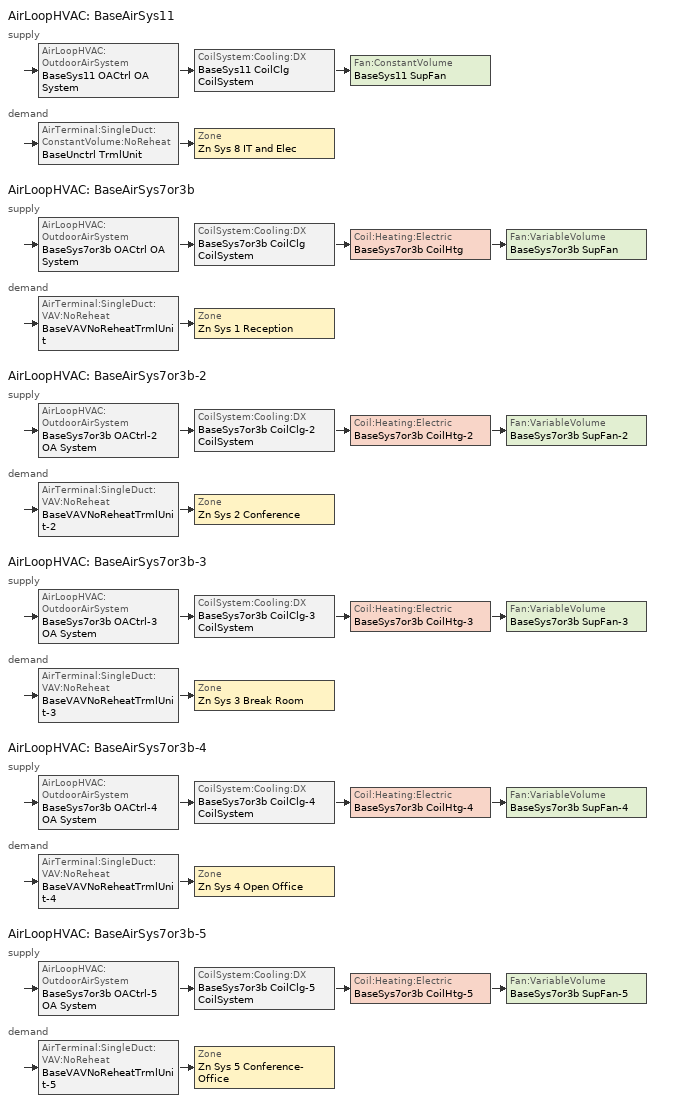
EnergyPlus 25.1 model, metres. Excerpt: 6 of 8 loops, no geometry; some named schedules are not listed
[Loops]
AirLoopHVAC 'BaseAirSys11'
 supply: AirLoopHVAC:OutdoorAirSystem 'BaseSys11 OACtrl OA System' > CoilSystem:Cooling:DX 'BaseSys11 CoilClg CoilSystem' > Fan:ConstantVolume 'BaseSys11 SupFan'
 demand: AirTerminal:SingleDuct:ConstantVolume:NoReheat 'BaseUnctrl TrmlUnit' > Zone 'Zn Sys 8 IT and Elec'
AirLoopHVAC 'BaseAirSys7or3b'
 supply: AirLoopHVAC:OutdoorAirSystem 'BaseSys7or3b OACtrl OA System' > CoilSystem:Cooling:DX 'BaseSys7or3b CoilClg CoilSystem' > Coil:Heating:Electric 'BaseSys7or3b CoilHtg' > Fan:VariableVolume 'BaseSys7or3b SupFan'
 demand: AirTerminal:SingleDuct:VAV:NoReheat 'BaseVAVNoReheatTrmlUnit' > Zone 'Zn Sys 1 Reception'
AirLoopHVAC 'BaseAirSys7or3b-2'
 supply: AirLoopHVAC:OutdoorAirSystem 'BaseSys7or3b OACtrl-2 OA System' > CoilSystem:Cooling:DX 'BaseSys7or3b CoilClg-2 CoilSystem' > Coil:Heating:Electric 'BaseSys7or3b CoilHtg-2' > Fan:VariableVolume 'BaseSys7or3b SupFan-2'
 demand: AirTerminal:SingleDuct:VAV:NoReheat 'BaseVAVNoReheatTrmlUnit-2' > Zone 'Zn Sys 2 Conference'
AirLoopHVAC 'BaseAirSys7or3b-3'
 supply: AirLoopHVAC:OutdoorAirSystem 'BaseSys7or3b OACtrl-3 OA System' > CoilSystem:Cooling:DX 'BaseSys7or3b CoilClg-3 CoilSystem' > Coil:Heating:Electric 'BaseSys7or3b CoilHtg-3' > Fan:VariableVolume 'BaseSys7or3b SupFan-3'
 demand: AirTerminal:SingleDuct:VAV:NoReheat 'BaseVAVNoReheatTrmlUnit-3' > Zone 'Zn Sys 3 Break Room'
AirLoopHVAC 'BaseAirSys7or3b-4'
 supply: AirLoopHVAC:OutdoorAirSystem 'BaseSys7or3b OACtrl-4 OA System' > CoilSystem:Cooling:DX 'BaseSys7or3b CoilClg-4 CoilSystem' > Coil:Heating:Electric 'BaseSys7or3b CoilHtg-4' > Fan:VariableVolume 'BaseSys7or3b SupFan-4'
 demand: AirTerminal:SingleDuct:VAV:NoReheat 'BaseVAVNoReheatTrmlUnit-4' > Zone 'Zn Sys 4 Open Office'
AirLoopHVAC 'BaseAirSys7or3b-5'
 supply: AirLoopHVAC:OutdoorAirSystem 'BaseSys7or3b OACtrl-5 OA System' > CoilSystem:Cooling:DX 'BaseSys7or3b CoilClg-5 CoilSystem' > Coil:Heating:Electric 'BaseSys7or3b CoilHtg-5' > Fan:VariableVolume 'BaseSys7or3b SupFan-5'
 demand: AirTerminal:SingleDuct:VAV:NoReheat 'BaseVAVNoReheatTrmlUnit-5' > Zone 'Zn Sys 5 Conference-Office'
[ZoneControl:Thermostat] Temperature Difference Between Cutout And Setpoint {deltaC}=0
Name | Zone or ZoneList | Control Type Schedule | Control 1
Zn Sys 1 Reception Thermostat | Zn Sys 1 Reception | Zn Sys 1 Reception Thermostat Schedule | Zn Sys 1 Reception Thermostat
Zn Sys 2 Conference Thermostat | Zn Sys 2 Conference | Zn Sys 2 Conference Thermostat Schedule | Zn Sys 2 Conference Thermostat
Zn Sys 3 Break Room Thermostat | Zn Sys 3 Break Room | Zn Sys 3 Break Room Thermostat Schedule | Zn Sys 3 Break Room Thermostat
Zn Sys 4 Open Office Thermostat | Zn Sys 4 Open Office | Zn Sys 4 Open Office Thermostat Schedule | Zn Sys 4 Open Office Thermostat
Zn Sys 5 Conference-Office Thermostat | Zn Sys 5 Conference-Office | Zn Sys 5 Conference-Office Thermostat Schedule | Zn Sys 5 Conference-Office Thermostat
Zn Sys 8 IT and Elec Thermostat | Zn Sys 8 IT and Elec | Zn Sys 8 IT and Elec Thermostat Schedule | Zn Sys 8 IT and Elec Thermostat
[ThermostatSetpoint:DualSetpoint]
Name | Heating Setpoint Temperature Schedule | Cooling Setpoint Temperature Schedule
Zn Sys 1 Reception Thermostat; Zn Sys 2 Conference Thermostat; Zn Sys 3 Break Room Thermostat; Zn Sys 4 Open Office Thermostat; Zn Sys 5 Conference-Office Thermostat | OfficeHtgSetpt | OfficeClgSetpt
Zn Sys 8 IT and Elec Thermostat | DataHtgSetpt | DataClgSetpt
[Fan:ZoneExhaust] Availability Schedule=OfficeHVACAvail; Fan Total Efficiency=0.6; Pressure Rise {Pa}=0; System Availability Manager Coupling Mode=Decoupled; Balanced Exhaust Fraction Schedule=On
Name | Maximum Flow Rate {m3/s}
Zn Sys 1 Reception BaseExhFan | 0.156637
Zn Sys 2 Conference BaseExhFan | 0.198749
Zn Sys 3 Break Room BaseExhFan | 0.280559
Zn Sys 4 Open Office BaseExhFan | 0.440692
Zn Sys 5 Conference-Office BaseExhFan | 0.0574436
[AirTerminal:SingleDuct:VAV:NoReheat] Availability Schedule=Always On Discrete; Maximum Air Flow Rate {m3/s}=Autosize; Zone Minimum Air Flow Input Method=FixedFlowRate; Constant Minimum Air Flow Fraction=0.3
Name | Fixed Minimum Air Flow Rate {m3/s}
BaseVAVNoReheatTrmlUnit | 0.15573
BaseVAVNoReheatTrmlUnit-2 | 0.197599
BaseVAVNoReheatTrmlUnit-3 | 0.278935
BaseVAVNoReheatTrmlUnit-4 | 0.438141
BaseVAVNoReheatTrmlUnit-5 | 0.0571108
[Zone equipment]
Zn Sys 1 Reception: Zn Sys 1 Reception BaseExhFan, BaseVAVNoReheatTrmlUnit
Zn Sys 2 Conference: Zn Sys 2 Conference BaseExhFan, BaseVAVNoReheatTrmlUnit-2
Zn Sys 3 Break Room: Zn Sys 3 Break Room BaseExhFan, BaseVAVNoReheatTrmlUnit-3
Zn Sys 4 Open Office: Zn Sys 4 Open Office BaseExhFan, BaseVAVNoReheatTrmlUnit-4
Zn Sys 5 Conference-Office: Zn Sys 5 Conference-Office BaseExhFan, BaseVAVNoReheatTrmlUnit-5
Zn Sys 8 IT and Elec: BaseUnctrl TrmlUnit
[Sizing:Zone] Zone Cooling Design Supply Air Temperature Input Method=TemperatureDifference; Zone Cooling Design Supply Air Temperature {C}=14; Zone Heating Design Supply Air Temperature Input Method=TemperatureDifference; Zone Heating Design Supply Air Temperature {C}=40; Zone Cooling Design Supply Air Humidity Ratio {kgWater/kgDryAir}=0.0085; Zone Heating Design Supply Air Humidity Ratio {kgWater/kgDryAir}=0.008; Zone Heating Sizing Factor=1; Zone Cooling Sizing Factor=1; Cooling Design Air Flow Method=DesignDay; Cooling Design Air Flow Rate {m3/s}=0; Cooling Minimum Air Flow per Zone Floor Area {m3/s-m2}=0; Cooling Minimum Air Flow {m3/s}=0; Cooling Minimum Air Flow Fraction=0; Heating Design Air Flow Rate {m3/s}=0; Heating Maximum Air Flow per Zone Floor Area {m3/s-m2}=0; Heating Maximum Air Flow {m3/s}=0; Account for Dedicated Outdoor Air System=No; Zone Load Sizing Method=Sensible Load Only No Latent Load; Zone Latent Cooling Design Supply Air Humidity Ratio Input Method=HumidityRatioDifference; Zone Cooling Design Supply Air Humidity Ratio Difference {kgWater/kgDryAir}=0.005; Zone Latent Heating Design Supply Air Humidity Ratio Input Method=HumidityRatioDifference; Zone Humidification Design Supply Air Humidity Ratio Difference {kgWater/kgDryAir}=0.005; Type of Space Sum to Use=Coincident
Name | Zone Cooling Design Supply Air Temperature Difference {deltaC} | Zone Heating Design Supply Air Temperature Difference {deltaC} | Design Specification Outdoor Air Object | Heating Design Air Flow Method | Heating Maximum Air Flow Fraction
Zn Sys 1 Reception | 11.1111 | 13.8889 | Zn Sys 1 Reception Design Specification Outdoor Air | DesignDayWithLimit | 0.5
Zn Sys 2 Conference | 11.1111 | 13.8889 | Zn Sys 2 Conference Design Specification Outdoor Air | DesignDayWithLimit | 0.5
Zn Sys 3 Break Room | 11.1111 | 13.8889 | Zn Sys 3 Break Room Design Specification Outdoor Air | DesignDayWithLimit | 0.5
Zn Sys 4 Open Office | 11.1111 | 13.8889 | Zn Sys 4 Open Office Design Specification Outdoor Air | DesignDayWithLimit | 0.5
Zn Sys 5 Conference-Office | 11.1111 | 13.8889 | Zn Sys 5 Conference-Office Design Specification Outdoor Air | DesignDayWithLimit | 0.5
Zn Sys 8 IT and Elec | 5.55556 | 19.4444 | Zn Sys 8 IT and Elec Design Specification Outdoor Air | DesignDay | 0
[DesignSpecification:OutdoorAir] Outdoor Air Method=Maximum; Outdoor Air Flow per Person {m3/s-person}=0; Outdoor Air Flow per Zone {m3/s}=0; Outdoor Air Flow Air Changes per Hour {1/hr}=0
Name | Outdoor Air Flow per Zone Floor Area {m3/s-m2}
Zn Sys 1 Reception Design Specification Outdoor Air | 0.00120405
Zn Sys 2 Conference Design Specification Outdoor Air | 0.00228983
Zn Sys 3 Break Room Design Specification Outdoor Air | 0.00212291
Zn Sys 4 Open Office Design Specification Outdoor Air | 0.000790997
Zn Sys 5 Conference-Office Design Specification Outdoor Air | 0.00106307
Zn Sys 8 IT and Elec Design Specification Outdoor Air | 0.000762
[AirTerminal:SingleDuct:ConstantVolume:NoReheat]
BaseUnctrl TrmlUnit: Availability Schedule=Always On Discrete; Maximum Air Flow Rate {m3/s}=AutoSize
[AirLoopHVAC] Design Supply Air Flow Rate {m3/s}=AutoSize; Design Return Air Flow Fraction of Supply Air Flow=1
BaseAirSys11; BaseAirSys7or3b; BaseAirSys7or3b-2; BaseAirSys7or3b-3; BaseAirSys7or3b-4; BaseAirSys7or3b-5
[Sizing:System] Type of Load to Size On=Sensible; Design Outdoor Air Flow Rate {m3/s}=Autosize; Preheat Design Temperature {C}=5.68434e-14; Preheat Design Humidity Ratio {kgWater/kgDryAir}=0; Precool Design Temperature {C}=5.68434e-14; Precool Design Humidity Ratio {kgWater/kgDryAir}=0; Central Heating Design Supply Air Temperature {C}=35; Type of Zone Sum to Use=NonCoincident; 100% Outdoor Air in Cooling=No; 100% Outdoor Air in Heating=No; Central Cooling Design Supply Air Humidity Ratio {kgWater/kgDryAir}=0.0085; Central Heating Design Supply Air Humidity Ratio {kgWater/kgDryAir}=0.008; Cooling Supply Air Flow Rate Method=DesignDay; Cooling Supply Air Flow Rate {m3/s}=0; Cooling Supply Air Flow Rate Per Floor Area {m3/s-m2}=0.00996765; Cooling Fraction of Autosized Cooling Supply Air Flow Rate=1; Cooling Supply Air Flow Rate Per Unit Cooling Capacity {m3/s-W}=3.94755e-05; Heating Supply Air Flow Rate Method=DesignDay; Heating Supply Air Flow Rate {m3/s}=0; Heating Supply Air Flow Rate Per Floor Area {m3/s-m2}=0.00996765; Heating Fraction of Autosized Heating Supply Air Flow Rate=1; Heating Fraction of Autosized Cooling Supply Air Flow Rate=1; Heating Supply Air Flow Rate Per Unit Heating Capacity {m3/s-W}=3.15882e-05; System Outdoor Air Method=ZoneSum; Zone Maximum Outdoor Air Fraction=1; Cooling Design Capacity Method=CoolingDesignCapacity; Cooling Design Capacity {W}=Autosize; Cooling Design Capacity Per Floor Area {W/m2}=234.7; Fraction of Autosized Cooling Design Capacity=1; Heating Design Capacity Method=HeatingDesignCapacity; Heating Design Capacity {W}=Autosize; Heating Design Capacity Per Floor Area {W/m2}=157; Fraction of Autosized Heating Design Capacity=1; Central Cooling Capacity Control Method=OnOff; Occupant Diversity=Autosize
Name | Central Heating Maximum System Air Flow Ratio | Central Cooling Design Supply Air Temperature {C}
BaseAirSys11 | 1 | 18.3333
BaseAirSys7or3b; BaseAirSys7or3b-2; BaseAirSys7or3b-3; BaseAirSys7or3b-4; BaseAirSys7or3b-5 | 0.5 | 12.7778
[AvailabilityManager:NightCycle] Applicability Schedule=Always On Discrete; Control Type=CycleOnControlZone; Thermostat Tolerance {deltaC}=1.11111; Cycling Run Time Control Type=ThermostatWithMinimumRunTime; Cycling Run Time {s}=900
Name | Fan Schedule | Control Zone or Zone List
Availability Manager Night Cycle 7 | DataHVACAvail | Zn Sys 8 IT and Elec
Availability Manager Night Cycle 1 | OfficeHVACAvail | Zn Sys 1 Reception
Availability Manager Night Cycle 2 | OfficeHVACAvail | Zn Sys 2 Conference
Availability Manager Night Cycle 3 | OfficeHVACAvail | Zn Sys 3 Break Room
Availability Manager Night Cycle 4 | OfficeHVACAvail | Zn Sys 4 Open Office
Availability Manager Night Cycle 5 | OfficeHVACAvail | Zn Sys 5 Conference-Office
[Controller:OutdoorAir] Minimum Outdoor Air Flow Rate {m3/s}=0; Maximum Outdoor Air Flow Rate {m3/s}=Autosize; Economizer Control Type=NoEconomizer; Economizer Control Action Type=ModulateFlow; Economizer Maximum Limit Enthalpy {J/kg}=64000; Lockout Type=NoLockout; Minimum Limit Type=FixedMinimum; High Humidity Control=No; High Humidity Outdoor Air Flow Ratio=1; Control High Indoor Humidity Based on Outdoor Humidity Ratio=Yes; Economizer Operation Staging=InterlockedWithMechanicalCooling
Name | Minimum Outdoor Air Schedule | Mechanical Ventilation Controller | Heat Recovery Bypass Control Type
BaseSys11 OACtrl | BaseSys11 OACtrl Schedule | BaseSys11 OACtrl Mech Vent Controller | BypassWhenWithinEconomizerLimits
BaseSys7or3b OACtrl | BaseSys7or3b OACtrl Schedule | BaseSys7or3b OACtrl Mech Vent Controller | BypassWhenOAFlowGreaterThanMinimum
BaseSys7or3b OACtrl-2 | BaseSys7or3b OACtrl-2 Schedule | BaseSys7or3b OACtrl-2 Mech Vent Controller | BypassWhenOAFlowGreaterThanMinimum
BaseSys7or3b OACtrl-3 | BaseSys7or3b OACtrl-3 Schedule | BaseSys7or3b OACtrl-3 Mech Vent Controller | BypassWhenOAFlowGreaterThanMinimum
BaseSys7or3b OACtrl-4 | BaseSys7or3b OACtrl-4 Schedule | BaseSys7or3b OACtrl-4 Mech Vent Controller | BypassWhenOAFlowGreaterThanMinimum
BaseSys7or3b OACtrl-5 | BaseSys7or3b OACtrl-5 Schedule | BaseSys7or3b OACtrl-5 Mech Vent Controller | BypassWhenOAFlowGreaterThanMinimum
[Controller:MechanicalVentilation] Demand Controlled Ventilation=No; System Outdoor Air Method=ZoneSum
Name | Availability Schedule | Zone or ZoneList Name 1 | Design Specification Outdoor Air Object Name 1
BaseSys11 OACtrl Mech Vent Controller | BaseSys11 OACtrl Schedule | Zn Sys 8 IT and Elec | Zn Sys 8 IT and Elec Design Specification Outdoor Air
BaseSys7or3b OACtrl Mech Vent Controller | BaseSys7or3b OACtrl Schedule | Zn Sys 1 Reception | Zn Sys 1 Reception Design Specification Outdoor Air
BaseSys7or3b OACtrl-2 Mech Vent Controller | BaseSys7or3b OACtrl-2 Schedule | Zn Sys 2 Conference | Zn Sys 2 Conference Design Specification Outdoor Air
BaseSys7or3b OACtrl-3 Mech Vent Controller | BaseSys7or3b OACtrl-3 Schedule | Zn Sys 3 Break Room | Zn Sys 3 Break Room Design Specification Outdoor Air
BaseSys7or3b OACtrl-4 Mech Vent Controller | BaseSys7or3b OACtrl-4 Schedule | Zn Sys 4 Open Office | Zn Sys 4 Open Office Design Specification Outdoor Air
BaseSys7or3b OACtrl-5 Mech Vent Controller | BaseSys7or3b OACtrl-5 Schedule | Zn Sys 5 Conference-Office | Zn Sys 5 Conference-Office Design Specification Outdoor Air
[SetpointManager:MixedAir] Control Variable=Temperature
Name | Setpoint Node or NodeList
BaseSys11 OACtrl OA System Mixed Air Node OS Default SPM | BaseSys11 OACtrl OA System Mixed Air Node
BaseSys11 CoilClg Outlet Node OS Default SPM | BaseSys11 CoilClg Outlet Node
BaseSys7or3b OACtrl OA System Mixed Air Node OS Default SPM | BaseSys7or3b OACtrl OA System Mixed Air Node
BaseSys7or3b CoilClg Outlet Node OS Default SPM | BaseSys7or3b CoilClg Outlet Node
BaseSys7or3b CoilHtg Outlet Node OS Default SPM | BaseSys7or3b CoilHtg Outlet Node
BaseSys7or3b OACtrl-2 OA System Mixed Air Node OS Default SPM | BaseSys7or3b OACtrl-2 OA System Mixed Air Node
BaseSys7or3b CoilClg-2 Outlet Node OS Default SPM | BaseSys7or3b CoilClg-2 Outlet Node
BaseSys7or3b CoilHtg-2 Outlet Node OS Default SPM | BaseSys7or3b CoilHtg-2 Outlet Node
BaseSys7or3b OACtrl-3 OA System Mixed Air Node OS Default SPM | BaseSys7or3b OACtrl-3 OA System Mixed Air Node
BaseSys7or3b CoilClg-3 Outlet Node OS Default SPM | BaseSys7or3b CoilClg-3 Outlet Node
BaseSys7or3b CoilHtg-3 Outlet Node OS Default SPM | BaseSys7or3b CoilHtg-3 Outlet Node
BaseSys7or3b OACtrl-4 OA System Mixed Air Node OS Default SPM | BaseSys7or3b OACtrl-4 OA System Mixed Air Node
BaseSys7or3b CoilClg-4 Outlet Node OS Default SPM | BaseSys7or3b CoilClg-4 Outlet Node
BaseSys7or3b CoilHtg-4 Outlet Node OS Default SPM | BaseSys7or3b CoilHtg-4 Outlet Node
BaseSys7or3b OACtrl-5 OA System Mixed Air Node OS Default SPM | BaseSys7or3b OACtrl-5 OA System Mixed Air Node
BaseSys7or3b CoilClg-5 Outlet Node OS Default SPM | BaseSys7or3b CoilClg-5 Outlet Node
BaseSys7or3b CoilHtg-5 Outlet Node OS Default SPM | BaseSys7or3b CoilHtg-5 Outlet Node
[CoilSystem:Cooling:DX] Availability Schedule=Always On Discrete
Name | Cooling Coil
BaseSys11 CoilClg CoilSystem | BaseSys11 CoilClg
BaseSys7or3b CoilClg CoilSystem | BaseSys7or3b CoilClg
BaseSys7or3b CoilClg-2 CoilSystem | BaseSys7or3b CoilClg-2
BaseSys7or3b CoilClg-3 CoilSystem | BaseSys7or3b CoilClg-3
BaseSys7or3b CoilClg-4 CoilSystem | BaseSys7or3b CoilClg-4
BaseSys7or3b CoilClg-5 CoilSystem | BaseSys7or3b CoilClg-5
[Coil:Cooling:DX:SingleSpeed] Availability Schedule=Always On Discrete; Gross Rated Total Cooling Capacity {W}=Autosize; Gross Rated Sensible Heat Ratio=Autosize; Gross Rated Cooling COP {W/W}=3; Rated Air Flow Rate {m3/s}=Autosize; Rated Evaporator Fan Power Per Volume Flow Rate 2017 {W/(m3/s)}=773.3; Rated Evaporator Fan Power Per Volume Flow Rate 2023 {W/(m3/s)}=934.4; Total Cooling Capacity Function of Temperature Curve=CoilClgDXQRatio_fTwbToadbSI; Total Cooling Capacity Function of Flow Fraction Curve=CoilClgDXSnglQRatio_fCFMRatio; Energy Input Ratio Function of Temperature Curve=CoilClgDXEIRRatio_fTwbToadbSI; Energy Input Ratio Function of Flow Fraction Curve=CoilClgDXSnglEIRRatio_fCFMRatio; Part Load Fraction Correlation Curve=CoilClgDXEIRRatio_fQFrac; Minimum Outdoor Dry-Bulb Temperature for Compressor Operation {C}=-25; Nominal Time for Condensate Removal to Begin {s}=0; Ratio of Initial Moisture Evaporation Rate and Steady State Latent Capacity=0; Maximum Cycling Rate {cycles/hr}=0; Latent Capacity Time Constant {s}=0; Condenser Type=AirCooled; Evaporative Condenser Effectiveness=0.9; Evaporative Condenser Air Flow Rate {m3/s}=Autosize; Evaporative Condenser Pump Rated Power Consumption {W}=Autosize; Crankcase Heater Capacity {W}=0; Maximum Outdoor Dry-Bulb Temperature for Crankcase Heater Operation {C}=10; Basin Heater Capacity {W/K}=0; Basin Heater Setpoint Temperature {C}=2
BaseSys11 CoilClg; BaseSys7or3b CoilClg; BaseSys7or3b CoilClg-2; BaseSys7or3b CoilClg-3; BaseSys7or3b CoilClg-4; BaseSys7or3b CoilClg-5
[Fan:ConstantVolume]
BaseSys11 SupFan: Availability Schedule=DataHVACAvail; Fan Total Efficiency=1; Pressure Rise {Pa}=0; Maximum Flow Rate {m3/s}=AutoSize; Motor Efficiency=1; Motor In Airstream Fraction=1
[SetpointManager:SingleZone:Reheat] Control Variable=Temperature
Name | Minimum Supply Air Temperature {C} | Maximum Supply Air Temperature {C} | Control Zone | Setpoint Node or NodeList
Setpoint Manager Single Zone Reheat 7 | -99 | 99 | Zn Sys 8 IT and Elec | BaseSys11 SupFan Outlet Node
Setpoint Manager Single Zone Reheat 1 | 12.7778 | 35 | Zn Sys 1 Reception | BaseSys7or3b SupFan Outlet Node
Setpoint Manager Single Zone Reheat 2 | 12.7778 | 35 | Zn Sys 2 Conference | BaseSys7or3b SupFan-2 Outlet Node
Setpoint Manager Single Zone Reheat 3 | 12.7778 | 35 | Zn Sys 3 Break Room | BaseSys7or3b SupFan-3 Outlet Node
Setpoint Manager Single Zone Reheat 4 | 12.7778 | 35 | Zn Sys 4 Open Office | BaseSys7or3b SupFan-4 Outlet Node
Setpoint Manager Single Zone Reheat 5 | 12.7778 | 35 | Zn Sys 5 Conference-Office | BaseSys7or3b SupFan-5 Outlet Node
[Coil:Heating:Electric] Availability Schedule=Always On Discrete; Efficiency=1; Nominal Capacity {W}=Autosize
BaseSys7or3b CoilHtg; BaseSys7or3b CoilHtg-2; BaseSys7or3b CoilHtg-3; BaseSys7or3b CoilHtg-4; BaseSys7or3b CoilHtg-5
[Fan:VariableVolume] Availability Schedule=OfficeHVACAvail; Fan Total Efficiency=1; Pressure Rise {Pa}=0; Maximum Flow Rate {m3/s}=AutoSize; Fan Power Minimum Flow Rate Input Method=FixedFlowRate; Fan Power Minimum Flow Fraction=0; Fan Power Minimum Air Flow Rate {m3/s}=0; Motor Efficiency=1; Motor In Airstream Fraction=1; Fan Power Coefficient 1=0.027828; Fan Power Coefficient 2=0.026583; Fan Power Coefficient 3=-0.087069; Fan Power Coefficient 4=1.03092; Fan Power Coefficient 5=0
BaseSys7or3b SupFan; BaseSys7or3b SupFan-2; BaseSys7or3b SupFan-3; BaseSys7or3b SupFan-4; BaseSys7or3b SupFan-5
[Schedule:Year]
OfficeHtgSetpt: OfficeHtgSetptWk, 1, 1, 12, 31
OfficeClgSetpt: OfficeClgSetptWk, 1, 1, 12, 31
OfficeHVACAvail: OfficeHVACAvailWk, 1, 1, 12, 31
On: OnWk, 1, 1, 12, 31
DataHtgSetpt: DataHtgSetptWk, 1, 1, 12, 31
DataClgSetpt: DataClgSetptWk, 1, 1, 12, 31
BaseSys11 OACtrl Schedule: BaseSys11 OACtrl Schedule Week 1, 1, 1, 12, 31
BaseSys7or3b OACtrl Schedule: BaseSys7or3b OACtrl Schedule Week 1, 1, 1, 12, 31
BaseSys7or3b OACtrl-2 Schedule: BaseSys7or3b OACtrl-2 Schedule Week 1, 1, 1, 12, 31
BaseSys7or3b OACtrl-3 Schedule: BaseSys7or3b OACtrl-3 Schedule Week 1, 1, 1, 12, 31
BaseSys7or3b OACtrl-4 Schedule: BaseSys7or3b OACtrl-4 Schedule Week 1, 1, 1, 12, 31
BaseSys7or3b OACtrl-5 Schedule: BaseSys7or3b OACtrl-5 Schedule Week 1, 1, 1, 12, 31
DataHVACAvail: DataHVACAvailWk, 1, 1, 12, 31
[Schedule:Week:Daily]
OfficeHVACAvailWk: OfficeHVACAvailSun, OfficeHVACAvailWD, OfficeHVACAvailWD, OfficeHVACAvailWD, OfficeHVACAvailWD, OfficeHVACAvailWD, OfficeHVACAvailSat, OfficeHVACAvailSun, AllOnHVACAvailDay, AllOnHVACAvailDay, OfficeHVACAvailSun, OfficeHVACAvailSun
OnWk: OnDay, OnDay, OnDay, OnDay, OnDay, OnDay, OnDay, OnDay, OnDay, OnDay, OnDay, OnDay
BaseSys11 OACtrl Schedule Week 1: BaseSys11 OACtrl Schedule Week 1 Sunday, BaseSys11 OACtrl Schedule Week 1 Monday, BaseSys11 OACtrl Schedule Week 1 Tuesday, BaseSys11 OACtrl Schedule Week 1 Wednesday, BaseSys11 OACtrl Schedule Week 1 Thursday, BaseSys11 OACtrl Schedule Week 1 Friday, BaseSys11 OACtrl Schedule Week 1 Saturday, BaseSys11 OACtrl Schedule Week 1 Holiday, BaseSys11 OACtrl Schedule Week 1 Summer, BaseSys11 OACtrl Schedule Week 1 Winter, BaseSys11 OACtrl Schedule Week 1 Custom 1, BaseSys11 OACtrl Schedule Week 1 Custom 2
BaseSys7or3b OACtrl Schedule Week 1: BaseSys7or3b OACtrl Schedule Week 1 Sunday, BaseSys7or3b OACtrl Schedule Week 1 Monday, BaseSys7or3b OACtrl Schedule Week 1 Tuesday, BaseSys7or3b OACtrl Schedule Week 1 Wednesday, BaseSys7or3b OACtrl Schedule Week 1 Thursday, BaseSys7or3b OACtrl Schedule Week 1 Friday, BaseSys7or3b OACtrl Schedule Week 1 Saturday, BaseSys7or3b OACtrl Schedule Week 1 Holiday, BaseSys7or3b OACtrl Schedule Week 1 Summer, BaseSys7or3b OACtrl Schedule Week 1 Winter, BaseSys7or3b OACtrl Schedule Week 1 Custom 1, BaseSys7or3b OACtrl Schedule Week 1 Custom 2
DataHVACAvailWk: DataHVACAvailSun, DataHVACAvailWD, DataHVACAvailWD, DataHVACAvailWD, DataHVACAvailWD, DataHVACAvailWD, DataHVACAvailSat, DataHVACAvailSun, AllOnHVACAvailDay, AllOnHVACAvailDay, DataHVACAvailSun, DataHVACAvailSun
[Schedule:Compact]
Zn Sys 1 Reception Thermostat Schedule; Zn Sys 2 Conference Thermostat Schedule; Zn Sys 3 Break Room Thermostat Schedule; Zn Sys 4 Open Office Thermostat Schedule; Zn Sys 5 Conference-Office Thermostat Schedule; Zn Sys 8 IT and Elec Thermostat Schedule: Through: 12/31, For: AllDays, Until: 24:00, 4
[Schedule:Constant]
Always On Discrete: Hourly Value=1
[Curve:Biquadratic] Minimum Value of x {BasedOnField A2}=13.89; Maximum Value of x {BasedOnField A2}=25; Minimum Value of y {BasedOnField A3}=23.89; Maximum Value of y {BasedOnField A3}=46.11
Name | Coefficient1 Constant | Coefficient2 x | Coefficient3 x**2 | Coefficient4 y | Coefficient5 y**2 | Coefficient6 x*y
CoilClgDXQRatio_fTwbToadbSI | 0.86779 | 0.014245 | 0.000554 | -0.007569 | 3.2e-05 | -0.000191
CoilClgDXEIRRatio_fTwbToadbSI | 0.116709 | 0.028458 | -0.000411 | 0.021422 | 0.000162 | -0.00068
[Curve:Quadratic] Minimum Value of x {BasedOnField A2}=0; Maximum Value of x {BasedOnField A2}=100
Name | Coefficient1 Constant | Coefficient2 x | Coefficient3 x**2 | Minimum Curve Output {BasedOnField A3}
CoilClgDXSnglQRatio_fCFMRatio | 0.8 | 0.2 | 0 | 0.8
CoilClgDXSnglEIRRatio_fCFMRatio | 1.156 | -0.1816 | 0.0256
[Curve:Cubic]
CoilClgDXEIRRatio_fQFrac: Coefficient1 Constant=0; Coefficient2 x=5.1091; Coefficient3 x**2=-8.5515; Coefficient4 x**3=4.4744; Minimum Value of x {BasedOnField A2}=0.7; Maximum Value of x {BasedOnField A2}=1; Minimum Curve Output {BasedOnField A3}=0.92; Maximum Curve Output {BasedOnField A3}=1
